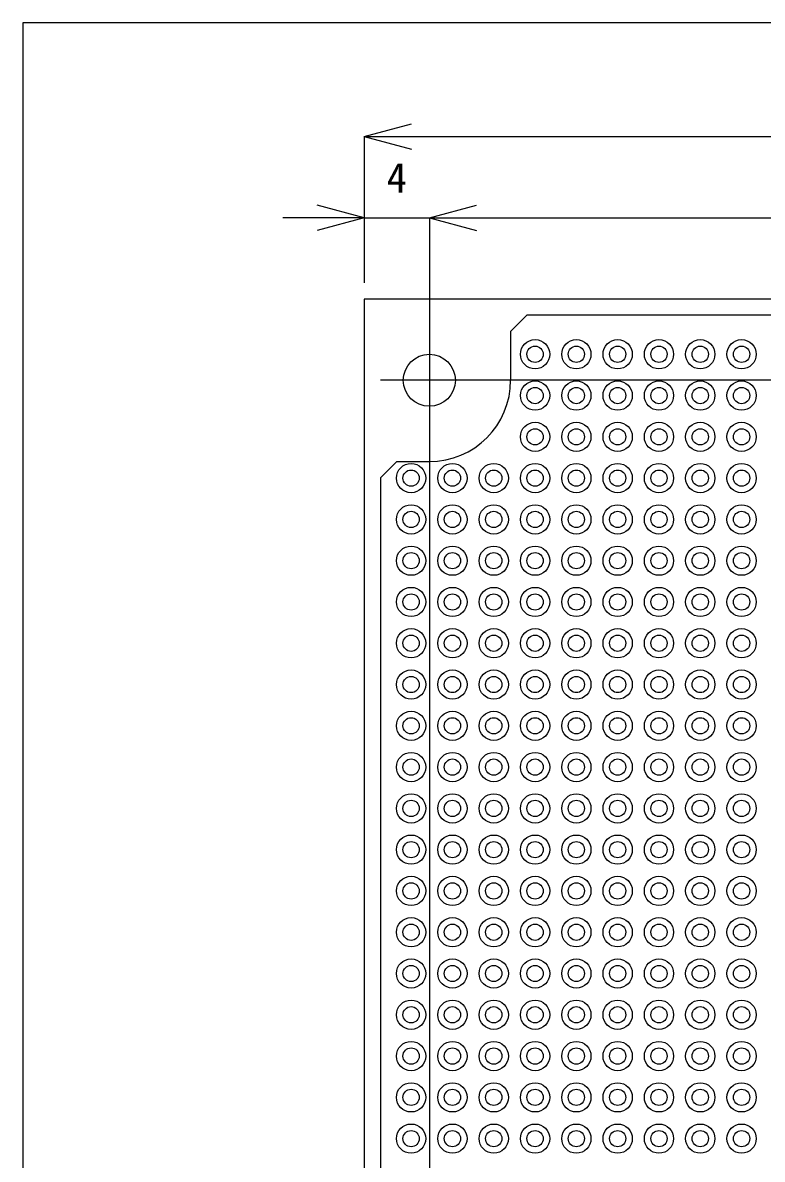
# Model space of a CAD drawing. Units: millimetres on the paper. Extents: x -95 to 95, y -138 to 138.
# Drawn here: x -95 to -49.5, y 68.6 to 138.5 of the extents above; entities that cross this region are included whole.
import ezdxf
from ezdxf.enums import TextEntityAlignment as Align

# ---------------------------------------------------------------- set-up
doc = ezdxf.new("R2010")
doc.units = ezdxf.units.MM
for name, color, linetype in [('0-0', 4, 'Continuous'), ('0-1', 7, 'Continuous'), ('0-2', 7, 'Continuous')]:
    doc.layers.add(name, color=color, linetype=linetype)
doc.styles.add('ＭＳ ゴシック', font='')
doc.styles.get('ＭＳ ゴシック').set_extended_font_data('MS Gothic')

msp = doc.modelspace()

# ---------------------------------------------------------------- linework, layer by layer
at = {"layer": '0-0', "color": 7}
for p, q in [((-95, 138.5), (-95, -138.5)), ((95, 138.5), (-95, 138.5))]:
    msp.add_line(p, q, dxfattribs=at)
at = {"layer": '0-0'}
for p, q in [((-74, 131.5), (-71.102, 132.276)), ((-74, 131.5), (-74, 122.5)), ((-74, 131.5), (74, 131.5)), ((-74, 131.5), (-71.102, 130.724)), ((-74, 126.5), (-76.898, 127.276)), ((-70, 126.5), (-67.102, 127.276)), ((-74, 126.5), (-79, 126.5)), ((-74, 126.5), (-76.898, 125.724)), ((-74, 126.5), (-70, 126.5)), ((-70, 126.5), (70, 126.5)), ((-70, 126.5), (-67.102, 125.724)), ((-70, 126.5), (-70, -96.1)), ((79, 116.5), (-73, 116.5))]:
    msp.add_line(p, q, dxfattribs=at)
at = {"layer": '0-1'}
for p, q in [((-65, 119.5), (-64, 120.5)), ((64, 120.5), (-64, 120.5)), ((-65, 119.5), (-65, 116.5)), ((-73, 110.5), (-72, 111.5)), ((-72, 111.5), (-70, 111.5)), ((-73, 110.5), (-73, 22.5))]:
    msp.add_line(p, q, dxfattribs=at)
msp.add_lwpolyline([(-74, -88.5), (74, -88.5), (74, 121.5), (-74, 121.5)], close=True, dxfattribs=at)
msp.add_circle((-70, 116.5), 1.6, dxfattribs=at)
msp.add_arc((-70, 116.5), 5, 270, 0, dxfattribs=at)
at = {"layer": '0-2'}
for centre, radius in [((-63.5, 118.1), 0.9), ((-60.96, 118.1), 0.9), ((-58.42, 118.1), 0.9), ((-55.88, 118.1), 0.9), ((-53.34, 118.1), 0.9), ((-50.8, 118.1), 0.9), ((-63.5, 118.1), 0.5), ((-60.96, 118.1), 0.5), ((-58.42, 118.1), 0.5), ((-55.88, 118.1), 0.5), ((-53.34, 118.1), 0.5), ((-50.8, 118.1), 0.5), ((-63.5, 115.56), 0.9), ((-60.96, 115.56), 0.9), ((-58.42, 115.56), 0.9), ((-55.88, 115.56), 0.9), ((-53.34, 115.56), 0.9), ((-50.8, 115.56), 0.9), ((-63.5, 115.56), 0.5), ((-60.96, 115.56), 0.5), ((-58.42, 115.56), 0.5), ((-55.88, 115.56), 0.5), ((-53.34, 115.56), 0.5), ((-50.8, 115.56), 0.5), ((-63.5, 113.02), 0.9), ((-63.5, 113.02), 0.5), ((-60.96, 113.02), 0.9), ((-60.96, 113.02), 0.5), ((-58.42, 113.02), 0.9), ((-58.42, 113.02), 0.5), ((-55.88, 113.02), 0.9), ((-55.88, 113.02), 0.5), ((-53.34, 113.02), 0.9), ((-53.34, 113.02), 0.5), ((-50.8, 113.02), 0.9), ((-50.8, 113.02), 0.5), ((-71.12, 110.48), 0.9), ((-68.58, 110.48), 0.9), ((-66.04, 110.48), 0.9), ((-63.5, 110.48), 0.9), ((-60.96, 110.48), 0.9), ((-58.42, 110.48), 0.9), ((-55.88, 110.48), 0.9), ((-53.34, 110.48), 0.9), ((-50.8, 110.48), 0.9), ((-71.12, 110.48), 0.5), ((-68.58, 110.48), 0.5), ((-66.04, 110.48), 0.5), ((-63.5, 110.48), 0.5), ((-60.96, 110.48), 0.5), ((-58.42, 110.48), 0.5), ((-55.88, 110.48), 0.5), ((-53.34, 110.48), 0.5), ((-50.8, 110.48), 0.5), ((-71.12, 107.94), 0.9), ((-71.12, 107.94), 0.5), ((-68.58, 107.94), 0.9), ((-68.58, 107.94), 0.5), ((-66.04, 107.94), 0.9), ((-66.04, 107.94), 0.5), ((-63.5, 107.94), 0.9), ((-63.5, 107.94), 0.5), ((-60.96, 107.94), 0.9), ((-60.96, 107.94), 0.5), ((-58.42, 107.94), 0.9), ((-58.42, 107.94), 0.5), ((-55.88, 107.94), 0.9), ((-55.88, 107.94), 0.5), ((-53.34, 107.94), 0.9), ((-53.34, 107.94), 0.5), ((-50.8, 107.94), 0.9), ((-50.8, 107.94), 0.5), ((-71.12, 105.4), 0.9), ((-68.58, 105.4), 0.9), ((-66.04, 105.4), 0.9), ((-63.5, 105.4), 0.9), ((-60.96, 105.4), 0.9), ((-58.42, 105.4), 0.9), ((-55.88, 105.4), 0.9), ((-53.34, 105.4), 0.9), ((-50.8, 105.4), 0.9), ((-71.12, 105.4), 0.5), ((-68.58, 105.4), 0.5), ((-66.04, 105.4), 0.5), ((-63.5, 105.4), 0.5), ((-60.96, 105.4), 0.5), ((-58.42, 105.4), 0.5), ((-55.88, 105.4), 0.5), ((-53.34, 105.4), 0.5), ((-50.8, 105.4), 0.5), ((-71.12, 102.86), 0.9), ((-68.58, 102.86), 0.9), ((-66.04, 102.86), 0.9), ((-63.5, 102.86), 0.9), ((-60.96, 102.86), 0.9), ((-58.42, 102.86), 0.9), ((-55.88, 102.86), 0.9), ((-53.34, 102.86), 0.9), ((-50.8, 102.86), 0.9), ((-71.12, 102.86), 0.5), ((-68.58, 102.86), 0.5), ((-66.04, 102.86), 0.5), ((-63.5, 102.86), 0.5), ((-60.96, 102.86), 0.5), ((-58.42, 102.86), 0.5), ((-55.88, 102.86), 0.5), ((-53.34, 102.86), 0.5), ((-50.8, 102.86), 0.5), ((-71.12, 100.32), 0.9), ((-71.12, 100.32), 0.5), ((-68.58, 100.32), 0.9), ((-68.58, 100.32), 0.5), ((-66.04, 100.32), 0.9), ((-66.04, 100.32), 0.5), ((-63.5, 100.32), 0.9), ((-63.5, 100.32), 0.5), ((-60.96, 100.32), 0.9), ((-60.96, 100.32), 0.5), ((-58.42, 100.32), 0.9), ((-58.42, 100.32), 0.5), ((-55.88, 100.32), 0.9), ((-55.88, 100.32), 0.5), ((-53.34, 100.32), 0.9), ((-53.34, 100.32), 0.5), ((-50.8, 100.32), 0.9), ((-50.8, 100.32), 0.5), ((-71.12, 97.78), 0.9), ((-68.58, 97.78), 0.9), ((-66.04, 97.78), 0.9), ((-63.5, 97.78), 0.9), ((-60.96, 97.78), 0.9), ((-58.42, 97.78), 0.9), ((-55.88, 97.78), 0.9), ((-53.34, 97.78), 0.9), ((-50.8, 97.78), 0.9), ((-71.12, 97.78), 0.5), ((-68.58, 97.78), 0.5), ((-66.04, 97.78), 0.5), ((-63.5, 97.78), 0.5), ((-60.96, 97.78), 0.5), ((-58.42, 97.78), 0.5), ((-55.88, 97.78), 0.5), ((-53.34, 97.78), 0.5), ((-50.8, 97.78), 0.5), ((-71.12, 95.24), 0.9), ((-68.58, 95.24), 0.9), ((-66.04, 95.24), 0.9), ((-63.5, 95.24), 0.9), ((-60.96, 95.24), 0.9), ((-58.42, 95.24), 0.9), ((-55.88, 95.24), 0.9), ((-53.34, 95.24), 0.9), ((-50.8, 95.24), 0.9), ((-71.12, 95.24), 0.5), ((-68.58, 95.24), 0.5), ((-66.04, 95.24), 0.5), ((-63.5, 95.24), 0.5), ((-60.96, 95.24), 0.5), ((-58.42, 95.24), 0.5), ((-55.88, 95.24), 0.5), ((-53.34, 95.24), 0.5), ((-50.8, 95.24), 0.5), ((-71.12, 92.7), 0.9), ((-71.12, 92.7), 0.5), ((-68.58, 92.7), 0.9), ((-68.58, 92.7), 0.5), ((-66.04, 92.7), 0.9), ((-66.04, 92.7), 0.5), ((-63.5, 92.7), 0.9), ((-63.5, 92.7), 0.5), ((-60.96, 92.7), 0.9), ((-60.96, 92.7), 0.5), ((-58.42, 92.7), 0.9), ((-58.42, 92.7), 0.5), ((-55.88, 92.7), 0.9), ((-55.88, 92.7), 0.5), ((-53.34, 92.7), 0.9), ((-53.34, 92.7), 0.5), ((-50.8, 92.7), 0.9), ((-50.8, 92.7), 0.5), ((-71.12, 90.16), 0.9), ((-68.58, 90.16), 0.9), ((-66.04, 90.16), 0.9), ((-63.5, 90.16), 0.9), ((-60.96, 90.16), 0.9), ((-58.42, 90.16), 0.9), ((-55.88, 90.16), 0.9), ((-53.34, 90.16), 0.9), ((-50.8, 90.16), 0.9), ((-71.12, 90.16), 0.5), ((-68.58, 90.16), 0.5), ((-66.04, 90.16), 0.5), ((-63.5, 90.16), 0.5), ((-60.96, 90.16), 0.5), ((-58.42, 90.16), 0.5), ((-55.88, 90.16), 0.5), ((-53.34, 90.16), 0.5), ((-50.8, 90.16), 0.5), ((-71.12, 87.62), 0.9), ((-71.12, 87.62), 0.5), ((-68.58, 87.62), 0.9), ((-68.58, 87.62), 0.5), ((-66.04, 87.62), 0.9), ((-66.04, 87.62), 0.5), ((-63.5, 87.62), 0.9), ((-63.5, 87.62), 0.5), ((-60.96, 87.62), 0.9), ((-60.96, 87.62), 0.5), ((-58.42, 87.62), 0.9), ((-58.42, 87.62), 0.5), ((-55.88, 87.62), 0.9), ((-55.88, 87.62), 0.5), ((-53.34, 87.62), 0.9), ((-53.34, 87.62), 0.5), ((-50.8, 87.62), 0.9), ((-50.8, 87.62), 0.5), ((-71.12, 85.08), 0.9), ((-71.12, 85.08), 0.5), ((-68.58, 85.08), 0.9), ((-68.58, 85.08), 0.5), ((-66.04, 85.08), 0.9), ((-66.04, 85.08), 0.5), ((-63.5, 85.08), 0.9), ((-63.5, 85.08), 0.5), ((-60.96, 85.08), 0.9), ((-60.96, 85.08), 0.5), ((-58.42, 85.08), 0.9), ((-58.42, 85.08), 0.5), ((-55.88, 85.08), 0.9), ((-55.88, 85.08), 0.5), ((-53.34, 85.08), 0.9), ((-53.34, 85.08), 0.5), ((-50.8, 85.08), 0.9), ((-50.8, 85.08), 0.5), ((-71.12, 82.54), 0.9), ((-68.58, 82.54), 0.9), ((-66.04, 82.54), 0.9), ((-63.5, 82.54), 0.9), ((-60.96, 82.54), 0.9), ((-58.42, 82.54), 0.9), ((-55.88, 82.54), 0.9), ((-53.34, 82.54), 0.9), ((-50.8, 82.54), 0.9), ((-71.12, 82.54), 0.5), ((-68.58, 82.54), 0.5), ((-66.04, 82.54), 0.5), ((-63.5, 82.54), 0.5), ((-60.96, 82.54), 0.5), ((-58.42, 82.54), 0.5), ((-55.88, 82.54), 0.5), ((-53.34, 82.54), 0.5), ((-50.8, 82.54), 0.5), ((-71.12, 80), 0.9), ((-71.12, 80), 0.5), ((-68.58, 80), 0.9), ((-68.58, 80), 0.5), ((-66.04, 80), 0.9), ((-66.04, 80), 0.5), ((-63.5, 80), 0.9), ((-63.5, 80), 0.5), ((-60.96, 80), 0.9), ((-60.96, 80), 0.5), ((-58.42, 80), 0.9), ((-58.42, 80), 0.5), ((-55.88, 80), 0.9), ((-55.88, 80), 0.5), ((-53.34, 80), 0.9), ((-53.34, 80), 0.5), ((-50.8, 80), 0.9), ((-50.8, 80), 0.5), ((-71.12, 77.46), 0.9), ((-68.58, 77.46), 0.9), ((-66.04, 77.46), 0.9), ((-63.5, 77.46), 0.9), ((-60.96, 77.46), 0.9), ((-58.42, 77.46), 0.9), ((-55.88, 77.46), 0.9), ((-53.34, 77.46), 0.9), ((-50.8, 77.46), 0.9), ((-71.12, 77.46), 0.5), ((-68.58, 77.46), 0.5), ((-66.04, 77.46), 0.5), ((-63.5, 77.46), 0.5), ((-60.96, 77.46), 0.5), ((-58.42, 77.46), 0.5), ((-55.88, 77.46), 0.5), ((-53.34, 77.46), 0.5), ((-50.8, 77.46), 0.5), ((-71.12, 74.92), 0.9), ((-68.58, 74.92), 0.9), ((-66.04, 74.92), 0.9), ((-63.5, 74.92), 0.9), ((-60.96, 74.92), 0.9), ((-58.42, 74.92), 0.9), ((-55.88, 74.92), 0.9), ((-53.34, 74.92), 0.9), ((-50.8, 74.92), 0.9), ((-71.12, 74.92), 0.5), ((-68.58, 74.92), 0.5), ((-66.04, 74.92), 0.5), ((-63.5, 74.92), 0.5), ((-60.96, 74.92), 0.5), ((-58.42, 74.92), 0.5), ((-55.88, 74.92), 0.5), ((-53.34, 74.92), 0.5), ((-50.8, 74.92), 0.5), ((-71.12, 72.38), 0.9), ((-71.12, 72.38), 0.5), ((-68.58, 72.38), 0.9), ((-68.58, 72.38), 0.5), ((-66.04, 72.38), 0.9), ((-66.04, 72.38), 0.5), ((-63.5, 72.38), 0.9), ((-63.5, 72.38), 0.5), ((-60.96, 72.38), 0.9), ((-60.96, 72.38), 0.5), ((-58.42, 72.38), 0.9), ((-58.42, 72.38), 0.5), ((-55.88, 72.38), 0.9), ((-55.88, 72.38), 0.5), ((-53.34, 72.38), 0.9), ((-53.34, 72.38), 0.5), ((-50.8, 72.38), 0.9), ((-50.8, 72.38), 0.5), ((-71.12, 69.84), 0.9), ((-68.58, 69.84), 0.9), ((-66.04, 69.84), 0.9), ((-63.5, 69.84), 0.9), ((-60.96, 69.84), 0.9), ((-58.42, 69.84), 0.9), ((-55.88, 69.84), 0.9), ((-53.34, 69.84), 0.9), ((-50.8, 69.84), 0.9), ((-71.12, 69.84), 0.5), ((-68.58, 69.84), 0.5), ((-66.04, 69.84), 0.5), ((-63.5, 69.84), 0.5), ((-60.96, 69.84), 0.5), ((-58.42, 69.84), 0.5), ((-55.88, 69.84), 0.5), ((-53.34, 69.84), 0.5), ((-50.8, 69.84), 0.5)]:
    msp.add_circle(centre, radius, dxfattribs=at)

# ---------------------------------------------------------------- texts
at = {"layer": '0-0', "style": 'ＭＳ ゴシック'}
msp.add_text('4', height=1.833, dxfattribs=at).set_placement((-72.625, 127.5), align=Align.BOTTOM_LEFT)

doc.saveas('drawing.dxf')
